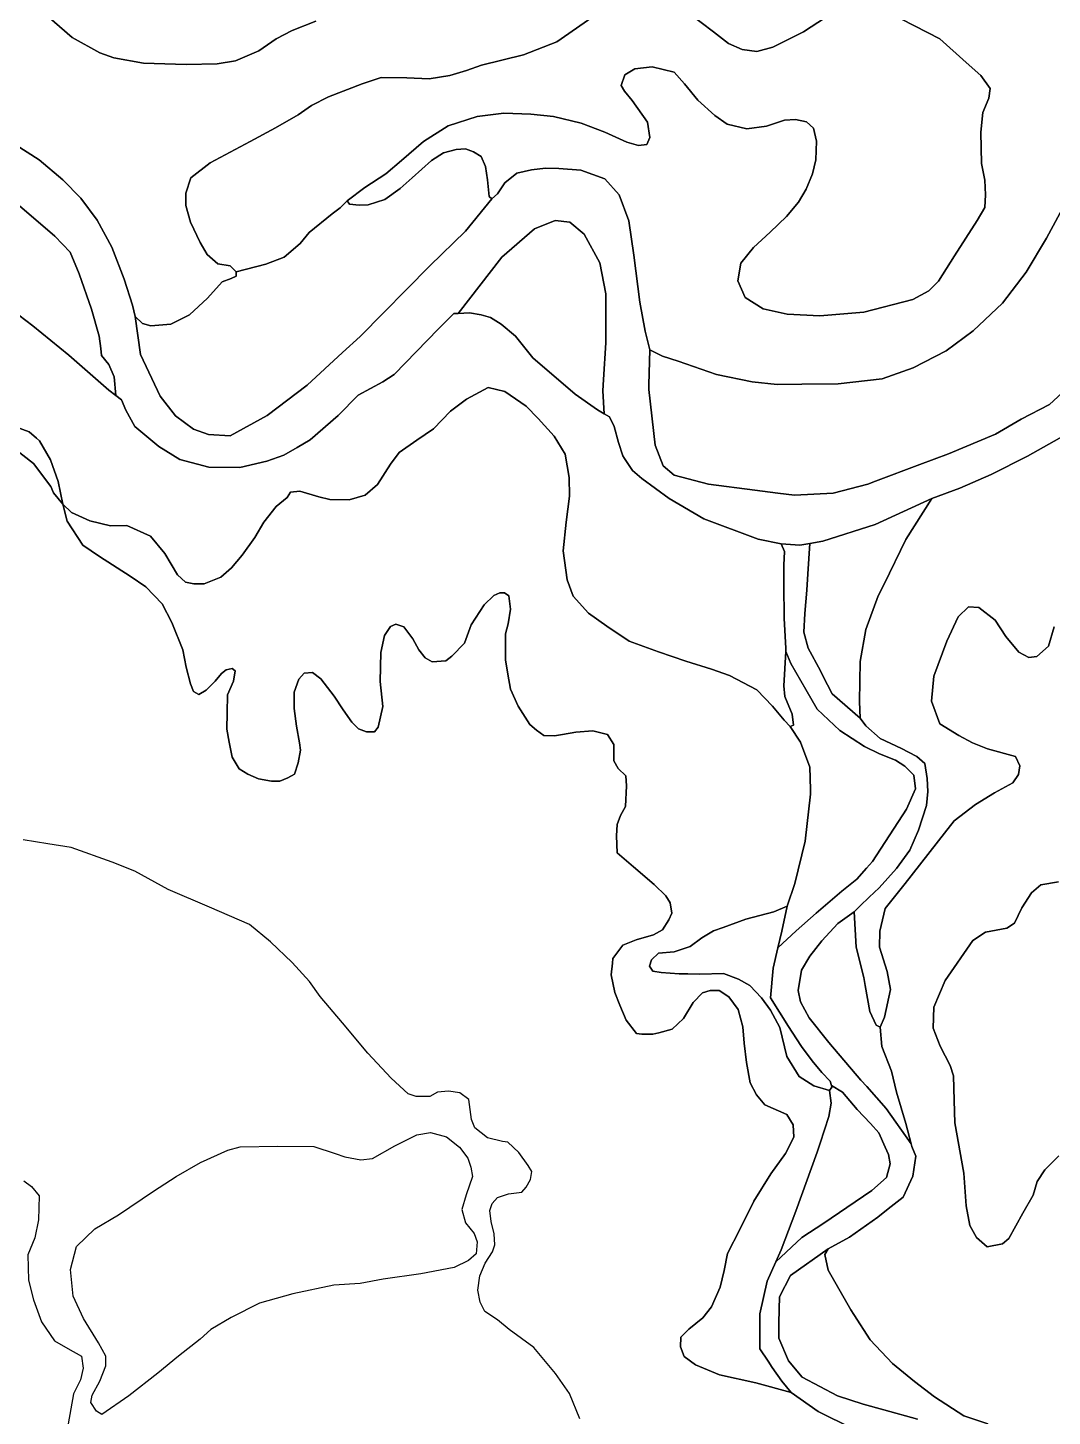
# Model space of a CAD drawing. Header units: inches. Extents: x 288635 to 1232953, y 676945 to 1655780.
# Drawn here: x 556176 to 572246, y 762782 to 784555 of the extents above; entities that cross this region are included whole.
import ezdxf

# ---------------------------------------------------------------- set-up
doc = ezdxf.new("R2010")
doc.units = ezdxf.units.IN
doc.header["$MEASUREMENT"] = 0

msp = doc.modelspace()

# ---------------------------------------------------------------- linework, layer by layer
at = {"color": 1}
for points in [[(565024.2975, 784714.8516), (564475.6564, 784333.8508), (563952.4153, 784130.6504), (563292.014, 783968.0901), (563058.3335, 783886.81), (562799.253, 783805.5298), (562474.1324, 783754.7297), (562123.6117, 783769.9697), (561722.2909, 783775.0497), (561422.5703, 783673.4495), (560894.2492, 783470.2491), (560625.0087, 783338.1689), (560416.7283, 783190.8486), (560061.1275, 782987.6482), (559664.8868, 782769.2077), (559040.0455, 782439.0071), (558735.2449, 782200.2466), (558653.9647, 781961.4861), (558653.9647, 781768.4457), (558730.1649, 781504.2852), (558882.5652, 781189.3246), (558989.2454, 781001.3642), (559156.8857, 780854.0439), (559349.9261, 780823.5638), (559446.4463, 780727.0436), (559446.4463, 780661.0035), (559365.1662, 780625.4434), (559228.0059, 780569.5633), (558994.3254, 780315.5628), (558714.9249, 780051.4023), (558420.2843, 779909.162), (558105.3236, 779878.6819), (557978.3234, 779919.322), (557861.4831, 780026.0022), (557820.8431, 780203.8026), (557688.7628, 780610.2034), (557495.7224, 781113.1244), (557267.122, 781539.8453), (557008.0414, 781880.2059), (556728.6409, 782169.7665), (556355.0617, 782483.0139), (555979.141, 782721.7744)], [(556476.982, 784748.6985), (556873.2228, 784403.2578), (557305.0236, 784159.4173), (557526.2025, 784084.9303), (557993.5634, 783998.5702), (558659.0447, 783978.2501), (559146.7257, 783988.4102), (559436.2863, 784034.1302), (559802.047, 784191.6106), (560071.2876, 784379.5709), (560325.2881, 784511.6512), (560696.1288, 784658.9715)], [(560696.1288, 784658.9715), (560325.2881, 784511.6512), (560071.2876, 784379.5709), (559802.047, 784191.6106), (559436.2863, 784034.1302), (559146.7257, 783988.4102), (558659.0447, 783978.2501), (557993.5634, 783998.5702), (557526.2025, 784084.9303), (557305.0236, 784159.4173), (556873.2228, 784403.2578), (556476.982, 784748.6985)], [(569679.8992, 784795.5603), (570482.5408, 784378.9994), (570894.0217, 784008.1587), (571127.7021, 783804.9583), (571269.9424, 783601.7579), (571249.6224, 783449.3576), (571158.1822, 783225.8371), (571127.7021, 782915.9565), (571137.8622, 782428.2755), (571188.6623, 782164.115), (571198.8223, 781935.5145), (571188.6623, 781737.3942), (571066.742, 781534.1937), (570711.1413, 780980.4726), (570462.2208, 780579.1518), (570309.8205, 780431.8315), (570060.9, 780294.6713), (569289.4581, 780093.5029), (568598.5767, 780037.6228), (568090.5757, 780063.0228), (567709.575, 780149.383), (567430.1744, 780327.1833), (567313.3342, 780586.2639), (567359.0543, 780865.6644), (567562.2547, 781109.5049), (567821.3352, 781348.2654), (568080.4157, 781597.1859), (568268.3761, 781820.7063), (568385.2163, 782023.9067), (568486.8165, 782262.6672), (568537.6166, 782486.1877), (568547.7766, 782775.7482), (568502.0566, 782978.9486), (568390.2963, 783080.5488), (568217.576, 783116.1089), (568044.8556, 783105.9489), (567765.4551, 783009.4287), (567455.5745, 782968.7886), (567145.6938, 783044.9888), (566952.6535, 783177.069), (566688.4929, 783420.9095), (566480.2125, 783674.91), (566317.6522, 783857.7904), (565972.2115, 783944.1506), (565697.8909, 783908.5905), (565540.4106, 783817.1503), (565484.5305, 783649.51), (565535.3306, 783563.1498), (565657.2509, 783415.8295), (565896.0113, 783075.4688), (565931.5714, 782831.6283), (565885.8513, 782724.9481), (565753.7711, 782709.7081), (565570.8907, 782760.5082), (565230.53, 782917.9885), (564854.6093, 783060.2288), (564422.8084, 783161.829), (564067.2077, 783202.4691), (563645.5668, 783217.7091), (563223.926, 783161.829), (562771.8051, 783014.5087), (562385.7243, 782770.6682), (562040.2836, 782476.0276), (561791.3631, 782262.6672), (561461.1625, 782049.3068), (561186.8419, 781841.0264), (561075.7657, 781730.6012), (560948.7654, 781639.161), (560588.0847, 781344.5204), (560450.9244, 781171.8001), (560196.9239, 780958.4396), (559912.4434, 780846.6794), (559446.4463, 780727.0436), (559349.9261, 780823.5638), (559156.8857, 780854.0439), (558989.2454, 781001.3642), (558882.5652, 781189.3246), (558730.1649, 781504.2852), (558653.9647, 781768.4457), (558653.9647, 781961.4861), (558735.2449, 782200.2466), (559040.0455, 782439.0071), (559664.8868, 782769.2077), (560061.1275, 782987.6482), (560416.7283, 783190.8486), (560625.0087, 783338.1689), (560894.2492, 783470.2491), (561422.5703, 783673.4495), (561722.2909, 783775.0497), (562123.6117, 783769.9697), (562474.1324, 783754.7297), (562799.253, 783805.5298), (563058.3335, 783886.81), (563292.014, 783968.0901), (563952.4153, 784130.6504), (564475.6564, 784333.8508), (565024.2975, 784714.8516)], [(572509.4649, 781915.1945), (572153.8642, 781254.7932), (571838.9036, 780721.3921), (571468.0628, 780233.7111), (571005.7819, 779801.9103), (570584.141, 779486.9497), (570066.6997, 779224.8211), (569579.0187, 779052.1008), (568888.1373, 778970.8206), (568319.1762, 778965.7406), (567933.0954, 778960.6606), (567536.8546, 779001.3007), (566978.0535, 779118.1409), (566378.6123, 779326.4213), (566134.7718, 779407.7015), (565936.6514, 779504.2217), (565860.4513, 779798.8623), (565779.1711, 780250.9832), (565682.6509, 780987.5847), (565606.4508, 781526.0657), (565454.0505, 781937.5466), (565230.53, 782186.4671), (564849.5292, 782323.6273), (564509.1686, 782349.0274), (564295.8081, 782354.1074), (564077.3677, 782328.7073), (563848.7672, 782272.8272), (563660.8069, 782125.5069), (563543.9666, 781952.7866), (563457.6065, 781871.5064), (563411.8864, 781907.0665), (563386.4863, 782171.227), (563356.0063, 782379.5074), (563289.9661, 782536.9878), (563168.0459, 782608.1079), (563041.0456, 782653.828), (562893.7253, 782643.668), (562695.6049, 782592.8679), (562507.6446, 782470.9476), (562207.924, 782201.7071), (562019.9636, 782034.0667), (561776.1231, 781861.3464), (561517.0426, 781780.0662), (561374.8023, 781774.9862), (561222.402, 781790.2263), (561186.8419, 781841.0264), (561461.1625, 782049.3068), (561791.3631, 782262.6672), (562040.2836, 782476.0276), (562385.7243, 782770.6682), (562771.8051, 783014.5087), (563223.926, 783161.829), (563645.5668, 783217.7091), (564067.2077, 783202.4691), (564422.8084, 783161.829), (564854.6093, 783060.2288), (565230.53, 782917.9885), (565570.8907, 782760.5082), (565753.7711, 782709.7081), (565885.8513, 782724.9481), (565931.5714, 782831.6283), (565896.0113, 783075.4688), (565657.2509, 783415.8295), (565535.3306, 783563.1498), (565484.5305, 783649.51), (565540.4106, 783817.1503), (565697.8909, 783908.5905), (565972.2115, 783944.1506), (566317.6522, 783857.7904), (566480.2125, 783674.91), (566688.4929, 783420.9095), (566952.6535, 783177.069), (567145.6938, 783044.9888), (567455.5745, 782968.7886), (567765.4551, 783009.4287), (568044.8556, 783105.9489), (568217.576, 783116.1089), (568390.2963, 783080.5488), (568502.0566, 782978.9486), (568547.7766, 782775.7482), (568537.6166, 782486.1877), (568486.8165, 782262.6672), (568385.2163, 782023.9067), (568268.3761, 781820.7063), (568080.4157, 781597.1859), (567821.3352, 781348.2654), (567562.2547, 781109.5049), (567359.0543, 780865.6644), (567313.3342, 780586.2639), (567430.1744, 780327.1833), (567709.575, 780149.383), (568090.5757, 780063.0228), (568598.5767, 780037.6228), (569289.4581, 780093.5029), (570060.9, 780294.6713), (570309.8205, 780431.8315), (570462.2208, 780579.1518), (570711.1413, 780980.4726), (571066.742, 781534.1937), (571188.6623, 781737.3942), (571198.8223, 781935.5145), (571188.6623, 782164.115), (571137.8622, 782428.2755), (571127.7021, 782915.9565), (571158.1822, 783225.8371), (571249.6224, 783449.3576), (571269.9424, 783601.7579), (571127.7021, 783804.9583), (570894.0217, 784008.1587), (570482.5408, 784378.9994), (569679.8992, 784795.5603)], [(568689.2973, 784714.2801), (568343.8566, 784490.7597), (567861.2556, 784251.9992), (567612.3351, 784180.879), (567383.7346, 784216.4391), (567170.3742, 784307.8793), (566931.6137, 784490.7597), (566545.533, 784785.4002)], [(566545.533, 784785.4002), (566931.6137, 784490.7597), (567170.3742, 784307.8793), (567383.7346, 784216.4391), (567383.7346, 784216.4391), (567612.3351, 784180.879), (567861.2556, 784251.9992), (568343.8566, 784490.7597), (568689.2973, 784714.2801)], [(555939.2404, 781856.6489), (556599.6417, 781287.6878), (556599.6417, 781287.6878), (556843.4822, 781033.6873), (556980.6425, 780698.4066), (557173.6829, 780144.6855), (557295.6031, 779717.9647), (557321.0032, 779524.9243), (557331.1632, 779413.164), (557448.0034, 779276.0038), (557529.2836, 779082.9634), (557557.9367, 778787.9797), (557446.6992, 778873.547), (556821.8579, 779422.1881), (556257.9768, 779879.389), (555816.0159, 780214.6697)], [(572735.3498, 779139.9755), (572201.9488, 778647.2145), (571759.9879, 778418.6141), (571353.5871, 778179.8536), (570616.9856, 777875.053), (570166.7065, 777705.0681), (569471.4072, 777442.5856), (569352.0631, 777397.532), (568808.502, 777255.2918), (568203.9808, 777224.8117), (567939.6122, 777259.2011), (567579.1395, 777306.0919), (566852.6981, 777397.532), (566314.217, 777539.7723), (566141.4966, 777687.0926), (566019.5764, 778007.1333), (565917.9762, 778880.895), (565920.2401, 778956.4574), (565936.6514, 779504.2217), (566134.7718, 779407.7015), (566378.6123, 779326.4213), (566978.0535, 779118.1409), (567536.8546, 779001.3007), (567933.0954, 778960.6606), (568319.1762, 778965.7406), (568888.1373, 778970.8206), (569579.0187, 779052.1008), (570066.6997, 779224.8211), (570584.141, 779486.9497), (571005.7819, 779801.9103), (571468.0628, 780233.7111), (571838.9036, 780721.3921), (572153.8642, 781254.7932), (572509.4649, 781915.1945)], [(555816.0159, 780214.6697), (556257.9768, 779879.389), (556821.8579, 779422.1881), (557446.6992, 778873.547), (557557.9367, 778787.9797), (557644.8196, 778721.1467), (557715.9397, 778558.5864), (557858.18, 778304.5859), (558234.1008, 777989.6253), (558564.3014, 777786.4249), (559016.4223, 777664.5046), (559504.1033, 777659.4246), (559925.7441, 777761.0248), (560194.9847, 777852.465), (560403.2651, 777974.3852), (560606.4655, 778091.2255), (561043.3464, 778472.2262), (561358.307, 778792.2669), (561744.3878, 779000.5473), (561922.1881, 779117.3875), (562618.1495, 779833.669), (562861.99, 780072.4294), (562927.1017, 780075.1424), (563105.8305, 780082.5895), (563288.7109, 780052.1094), (563436.0312, 780011.4693), (563603.6715, 779904.7891), (563827.1919, 779716.8287), (564096.4325, 779381.5481), (564761.9138, 778807.5069), (565112.4345, 778563.6664), (565216.9438, 778501.5258), (565300.3949, 778451.9062), (565376.595, 778304.5859), (565442.6352, 778050.5854), (565508.6753, 777842.305), (565537.3366, 777799.313), (565661.0756, 777613.7045), (565808.3959, 777486.7043), (566235.1168, 777171.7436), (566778.6778, 776856.783), (567632.1196, 776536.7424), (567992.8003, 776460.5422), (568048.6804, 776343.702), (568038.5204, 776130.3415), (568038.5204, 775820.4609), (568043.6004, 775297.2199), (568069.0004, 774819.6989), (568066.5206, 774772.1691), (568038.5204, 774235.4978), (568053.7604, 774067.8574), (568165.5206, 773793.5369), (568185.8407, 773620.8165), (568135.0406, 773595.4165), (568043.6004, 773697.0167), (567860.72, 773915.4571), (567611.7995, 774174.5376), (567185.0787, 774398.0581), (566900.5981, 774494.5783), (566499.2773, 774621.5785), (566067.4764, 774768.8988), (565610.2755, 774936.5392), (565259.7548, 775170.2196), (564970.1942, 775373.42), (564731.4337, 775642.6606), (564634.9136, 775896.6611), (564573.9534, 776353.862), (564619.6735, 776800.9029), (564675.5536, 777207.3037), (564670.4736, 777501.9443), (564604.4335, 777867.705), (564431.7132, 778152.1856), (564182.7927, 778426.5061), (563994.8323, 778619.5465), (563659.5516, 778853.227), (563400.4711, 778914.1871), (563060.1104, 778731.3067), (562806.1099, 778543.3464), (562541.9494, 778263.9458), (562277.7888, 778086.1455), (562000.9283, 777896.1531), (561863.768, 777713.2727), (561660.5676, 777393.2321), (561467.5272, 777225.5917), (561218.6067, 777154.4716), (560913.8061, 777159.5516), (560741.0858, 777200.1917), (560446.4452, 777286.5519), (560299.1249, 777271.3118), (560243.2448, 777190.0317), (560070.5244, 777047.7914), (559877.484, 776803.9509), (559740.3238, 776560.1104), (559537.1234, 776285.7899), (559374.563, 776087.6695), (559206.9227, 775940.3492), (558942.7622, 775833.669), (558780.2018, 775833.669), (558653.2016, 775859.069), (558526.2013, 775975.9092), (558328.0809, 776311.1899), (558099.4805, 776580.4304), (557728.6397, 776748.0708), (557474.6392, 776742.9908), (557149.5186, 776824.2709), (556865.038, 776951.2712), (556727.8777, 777083.3515), (556651.6776, 777438.9522), (556534.8374, 777779.3128), (556362.117, 778079.0334), (556315.9901, 778117.953), (556199.5567, 778216.1937), (555859.196, 778343.194)], [(555859.196, 778343.194), (556199.5567, 778216.1937), (556315.9901, 778117.953), (556362.117, 778079.0334), (556534.8374, 777779.3128), (556651.6776, 777438.9522), (556727.8777, 777083.3515), (556727.8777, 777083.3515), (556578.8005, 777262.3467), (556538.1604, 777363.9469), (556263.8399, 777719.5476), (555933.6392, 777983.7081)], [(572274.9669, 775159.9251), (572185.0083, 774858.2995), (572005.0913, 774694.2575), (571878.0911, 774678.3825), (571724.6324, 774763.0494), (571518.257, 775011.7582), (571348.9233, 775265.7587), (571094.9228, 775461.5507), (570930.8808, 775472.1341), (570772.1305, 775318.6755), (570592.2135, 774937.6747), (570391.1298, 774387.3403), (570354.088, 773995.7561), (570481.0883, 773641.2138), (570782.0179, 773458.1175), (570993.685, 773341.7006), (571231.8105, 773246.4504), (571671.0197, 773130.0335), (571739.8115, 772981.8665), (571718.6448, 772844.2829), (571628.6863, 772711.991), (571342.9357, 772558.5323), (571041.3101, 772373.3236), (570707.9345, 772119.3231), (570557.1774, 771926.4083), (569939.6535, 771136.2), (569624.6928, 770745.0393), (569543.4127, 770389.4385), (569538.3327, 770135.438), (569655.1729, 769754.4373), (569711.053, 769475.0367), (569614.5328, 769038.1558), (569548.4927, 768880.6755), (569482.4526, 768916.2356), (569385.9324, 769129.596), (569312.468, 769535.5834), (569289.4122, 769662.9971), (569172.5719, 770135.438), (569137.0119, 770694.2392), (569233.5321, 770785.6793), (569375.7723, 770922.8396), (569533.2527, 771070.1599), (569802.4932, 771369.8805), (570010.7736, 771659.4411), (570147.9339, 771974.4017), (570274.9341, 772360.4825), (570295.1836, 772579.699), (570284.6003, 772780.7828), (570247.5585, 773018.9083), (570120.5583, 773130.0335), (569993.449, 773195.0005), (569882.4328, 773251.7421), (569549.0571, 773410.4924), (569321.515, 773606.2844), (569231.5565, 773727.993), (569220.9731, 773992.5769), (569230.9509, 774615.6617), (569322.2109, 775117.5917), (569518.003, 775646.7595), (569608.6276, 775831.3242), (569951.9205, 776530.4696), (570359.3797, 777170.7625), (570795.2022, 777336.7095), (571287.9632, 777550.0699), (571856.9244, 777834.5505), (572446.2055, 778164.7512)], [(555933.6392, 777983.7081), (556263.8399, 777719.5476), (556538.1604, 777363.9469), (556578.8005, 777262.3467), (556727.8777, 777083.3515), (556792.2801, 776818.8622), (557040.989, 776443.1531), (557300.2811, 776263.2361), (557781.8238, 775956.3188), (558030.5326, 775786.9851), (558282.4164, 775522.4012), (558438.8384, 775226.279), (558606.4788, 774799.5581), (558662.3589, 774530.3176), (558728.399, 774266.1571), (558774.1191, 774144.2368), (558774.1191, 774144.2368), (558860.4793, 774098.5167), (558977.3195, 774169.6369), (559114.4798, 774306.7971), (559216.08, 774428.7174), (559287.2001, 774484.5975), (559383.7203, 774504.9175), (559429.4404, 774469.3575), (559404.0403, 774306.7971), (559307.5202, 774093.4367), (559302.4401, 773814.0362), (559297.3601, 773554.9556), (559338.0002, 773351.7552), (559383.7203, 773118.0748), (559490.4005, 772935.1944), (559627.5608, 772848.8342), (559795.2011, 772777.7141), (559998.4015, 772742.154), (560130.4818, 772742.154), (560257.4821, 772792.9541), (560359.0823, 772848.8342), (560420.0424, 773026.6346), (560455.6025, 773224.755), (560440.3624, 773341.5952), (560391.4673, 773601.7764), (560353.3672, 773881.177), (560353.3672, 774135.1775), (560429.5674, 774338.3779), (560514.2342, 774435.7447), (560641.2345, 774444.2114), (560772.4681, 774346.8446), (560984.1352, 774071.6773), (561123.8355, 773860.0103), (561258.2441, 773666.7159), (561364.9243, 773560.0357), (561491.9245, 773514.3156), (561613.8448, 773514.3156), (561674.8049, 773585.4357), (561747.2797, 773913.562), (561706.6396, 774304.7228), (561716.7996, 774756.8437), (561772.6798, 775026.0843), (561864.1199, 775168.3245), (561950.4801, 775203.8846), (562077.4804, 775163.2445), (562214.6406, 774975.2841), (562311.1608, 774802.5638), (562407.681, 774675.5635), (562519.4412, 774614.6034), (562732.8017, 774629.8435), (562829.3219, 774700.9636), (563027.4423, 774904.164), (563134.1225, 775193.7246), (563337.3229, 775503.6052), (563484.6432, 775650.9255), (563581.1634, 775691.5656), (563652.2835, 775691.5656), (563723.4037, 775645.8455), (563748.8037, 775437.5651), (563713.2436, 775208.9646), (563672.6036, 775051.4843), (563667.5235, 774853.3639), (563672.6036, 774645.0835), (563708.1636, 774416.483), (563748.8037, 774182.8026), (563871.2743, 773915.0437), (564053.308, 773631.4098), (564154.9082, 773542.5096), (564269.2084, 773457.8428), (564438.5421, 773449.3761), (564565.5423, 773474.7761), (564774.9658, 773507.1612), (565039.1263, 773527.4813), (565267.7267, 773471.6011), (565369.3269, 773314.1208), (565369.3269, 773060.1203), (565435.3671, 772938.2001), (565557.2873, 772826.4399), (565567.4473, 772668.9595), (565552.2073, 772343.8389), (565476.0072, 772201.5986), (565420.127, 772059.3583), (565409.967, 771881.558), (565420.127, 771617.3974), (565679.2076, 771398.957), (566004.3282, 771119.5564), (566187.2086, 770941.7561), (566253.2487, 770835.0759), (566278.6488, 770672.5155), (566232.9287, 770565.8353), (566131.3285, 770408.355), (565994.1682, 770332.1549), (565719.8476, 770250.8747), (565511.5672, 770169.5945), (565352.0702, 769959.7284), (565349.0069, 769885.114), (565328.6869, 769702.2336), (565384.567, 769427.9131), (565465.8471, 769229.7927), (565562.3673, 768991.0322), (565724.9277, 768782.7518), (565807.9012, 768774.4967), (565980.6215, 768774.4967), (566077.1417, 768794.8168), (566285.4221, 768850.6969), (566463.2225, 769018.3372), (566615.6228, 769272.3377), (566757.8631, 769419.658), (566879.7833, 769460.2981), (567022.0236, 769460.2981), (567174.4239, 769358.6979), (567321.7442, 769160.5775), (567392.8643, 768886.257), (567413.1844, 768632.2565), (567448.7444, 768327.4559), (567509.7046, 768012.4952), (567606.2248, 767824.5348), (567738.305, 767667.0545), (568083.7457, 767514.6542), (568180.2659, 767352.0939), (568190.4259, 767159.0535), (568063.4257, 766899.973), (567829.7452, 766585.0124), (567565.5847, 766153.2115), (567347.1442, 765711.2506), (567154.1038, 765335.3299), (567098.2237, 765066.0893), (567037.2636, 764807.0088), (566900.1033, 764497.1282), (566762.9431, 764324.4078), (566655.8991, 764237.279), (566544.5026, 764146.6075), (566422.5824, 764019.6072), (566417.5024, 763872.2869), (566473.3825, 763719.8866), (566651.1828, 763587.8064), (567027.1036, 763430.3261), (567596.0647, 763303.3258), (568149.7858, 763156.0055), (568576.5067, 762856.2849), (569114.9878, 762592.1244)], [(569114.9878, 762592.1244), (568576.5067, 762856.2849), (568149.7858, 763156.0055), (568007.0342, 763333.6541), (567854.6339, 763547.0145), (567789.6037, 763646.2712), (567661.5935, 763841.6551), (567661.5935, 764390.2962), (567773.3537, 764898.2972), (567908.6424, 765203.4833), (568316.0995, 765587.3327), (568663.2335, 765811.6998), (569022.7091, 766054.2071), (569417.8267, 766320.7591), (569645.3688, 766527.1345), (569706.2231, 766738.8016), (569679.7647, 766884.3228), (569626.848, 767003.3855), (569526.3061, 767225.6359), (569396.66, 767371.1571), (569184.9929, 767593.4075), (568954.805, 767863.283), (568782.3572, 767968.9605), (568760.4279, 768034.7484), (568633.4277, 768171.9087), (568481.0274, 768354.789), (568313.387, 768578.3095), (568234.9691, 768699.8573), (568110.1866, 768893.2701), (567825.706, 769345.391), (567866.3461, 769807.6719), (567942.3533, 770128.5913), (568230.2861, 770393.1457), (568545.1409, 770670.9588), (568945.8267, 771018.3045), (569179.5072, 771206.2649), (569332.3169, 771374.6674), (569428.4277, 771480.5854), (569961.8288, 772303.5471), (570098.9891, 772618.5077), (570073.589, 772836.9481), (569936.4287, 772974.1084), (569789.1084, 773070.6286), (569535.1079, 773167.1488), (569301.4275, 773283.989), (568915.3467, 773532.9095), (568559.746, 773868.1902), (568382.5806, 774179.3408), (568143.8201, 774585.7416), (568066.5206, 774772.1691), (568069.0004, 774819.6989), (568043.6004, 775297.2199), (568038.5204, 775820.4609), (568038.5204, 776130.3415), (568048.6804, 776343.702), (567992.8003, 776460.5422), (568286.5952, 776441.0712), (568441.5061, 776468.4084), (568441.5061, 776468.4084), (568413.1163, 775991.0249), (568397.8206, 775733.8239), (568367.3406, 775368.0632), (568352.1006, 775078.5026), (568418.1407, 774824.5021), (568611.1811, 774468.9014), (568649.8069, 774393.1268), (568793.8498, 774110.549), (569231.5565, 773727.993), (569321.515, 773606.2844), (569549.0571, 773410.4924), (569882.4328, 773251.7421), (569993.449, 773195.0005), (570120.5583, 773130.0335), (570247.5585, 773018.9083), (570284.6003, 772780.7828), (570295.1836, 772579.699), (570274.9341, 772360.4825), (570147.9339, 771974.4017), (570010.7736, 771659.4411), (569802.4932, 771369.8805), (569533.2527, 771070.1599), (569375.7723, 770922.8396), (569233.5321, 770785.6793), (569137.0119, 770694.2392), (568883.3673, 770506.4758), (568632.0126, 770239.2461), (568444.1581, 769995.829), (568311.8662, 769776.2244), (568258.9494, 769456.0779), (568295.9911, 769281.4526), (568433.5747, 769030.0979), (568743.1379, 768641.1596), (569245.8472, 768053.7834), (569337.1234, 767951.5541), (569642.723, 767609.2825), (570034.1514, 767053.8029), (570045.0866, 767011.5531), (570104.3534, 766859.1528), (570062.02, 766545.8855), (569909.6197, 766215.6848), (569674.7917, 766033.8265), (569508.9339, 765905.3809), (569066.973, 765590.4203), (568731.6923, 765407.5399), (568142.5325, 764990.4315), (567968.9655, 764655.9975), (567960.4988, 764461.2637), (567956.2655, 764236.8966), (567956.2655, 764008.2962), (568108.6658, 763652.6955), (568324.5662, 763394.4616), (568879.134, 763102.361), (569281.3014, 762971.1274), (569607.085, 762881.9826), (570132.2031, 762738.2936)], [(571236.1373, 762664.3344), (570860.2166, 762786.2547), (570397.9357, 763085.9752), (570088.055, 763324.7357), (569742.6144, 763609.2163), (569392.0937, 763980.057), (569134.3093, 764379.6227), (569087.293, 764452.498), (568731.6923, 765072.2592), (568680.8922, 765316.0997), (568731.6923, 765407.5399), (569066.973, 765590.4203), (569508.9339, 765905.3809), (569674.7917, 766033.8265), (569909.6197, 766215.6848), (570062.02, 766545.8855), (570104.3534, 766859.1528), (570045.0866, 767011.5531), (570034.1514, 767053.8029), (569951.9531, 767371.3872), (569803.7861, 767862.4548), (569723.3527, 768192.6555), (569570.9523, 768582.1229), (569548.4927, 768880.6755), (569614.5328, 769038.1558), (569711.053, 769475.0367), (569655.1729, 769754.4373), (569538.3327, 770135.438), (569543.4127, 770389.4385), (569624.6928, 770745.0393), (569939.6535, 771136.2), (570557.1774, 771926.4083), (570707.9345, 772119.3231), (571041.3101, 772373.3236), (571342.9357, 772558.5323), (571628.6863, 772711.991), (571718.6448, 772844.2829), (571739.8115, 772981.8665), (571671.0197, 773130.0335), (571231.8105, 773246.4504), (570993.685, 773341.7006), (570782.0179, 773458.1175), (570481.0883, 773641.2138), (570354.088, 773995.7561), (570391.1298, 774387.3403), (570592.2135, 774937.6747), (570772.1305, 775318.6755), (570930.8808, 775472.1341), (571094.9228, 775461.5507), (571348.9233, 775265.7587), (571518.257, 775011.7582), (571724.6324, 774763.0494), (571878.0911, 774678.3825), (572005.0913, 774694.2575), (572185.0083, 774858.2995), (572274.9669, 775159.9251)], [(564837.6192, 762739.4447), (564675.0589, 763140.7655), (564456.6185, 763450.6461), (564116.2578, 763862.1269), (563730.177, 764141.5275), (563542.2166, 764293.9278), (563344.0962, 764426.0081), (563272.9761, 764573.3283), (563237.416, 764761.2887), (563267.8961, 764984.8092), (563349.1762, 765182.9296), (563466.0165, 765360.7299), (563501.5765, 765472.4901), (563491.4165, 765640.1305), (563445.6964, 765838.2509), (563425.3764, 766005.8912), (563460.9365, 766117.6514), (563542.2166, 766214.1716), (563714.937, 766270.0517), (563928.2974, 766295.4518), (563994.3375, 766371.6519), (564060.3777, 766493.5722), (564085.7777, 766620.5724), (564024.8176, 766712.0126), (563877.4973, 766915.213), (563704.777, 767077.7734), (563623.4968, 767087.9334), (563389.8163, 767148.8935), (563191.6959, 767306.3738), (563135.8158, 767433.3741), (563093.4824, 767751.5097), (562951.2421, 767853.1099), (562778.5218, 767878.51), (562605.8014, 767863.2699), (562483.8812, 767797.2298), (562270.5207, 767797.2298), (562143.5205, 767837.8699), (561874.28, 768081.7104), (561508.5192, 768472.8711), (561112.2784, 768950.3921), (560765.4831, 769363.9473), (560597.8427, 769597.6277), (560323.5222, 769897.3483), (559983.1615, 770222.469), (559652.9608, 770491.7095), (559028.1196, 770766.0301), (558377.8783, 771040.3506), (557854.6372, 771329.9112), (557499.8832, 771468.7648), (556859.8019, 771702.4453), (556488.9612, 771758.3254), (556102.8804, 771819.2855)], [(572350.7456, 766865.6408), (572132.3052, 766647.2004), (572010.3849, 766464.32), (571949.4248, 766250.9596), (571786.8645, 765966.479), (571563.344, 765570.2383), (571466.8238, 765483.8781), (571466.8238, 765483.8781), (571228.0634, 765438.158), (571060.423, 765585.4783), (570953.7428, 765773.4387), (570897.8627, 766083.3193), (570857.2226, 766591.3203), (570720.0624, 767383.8019), (570709.9023, 767734.3226), (570699.7423, 768120.4034), (570643.8622, 768282.9637), (570486.3819, 768587.7643), (570379.7017, 768867.1648), (570389.8617, 769197.3655), (570567.6621, 769613.9263), (570999.4629, 770243.8476), (571197.5833, 770370.8479), (571532.864, 770436.888), (571654.7842, 770513.0881), (571771.6245, 770756.9286), (571918.9448, 770990.6091), (572066.265, 771112.5293), (572345.6656, 771163.3294)], [(572345.6656, 771163.3294), (572066.265, 771112.5293), (571918.9448, 770990.6091), (571771.6245, 770756.9286), (571654.7842, 770513.0881), (571532.864, 770436.888), (571197.5833, 770370.8479), (570999.4629, 770243.8476), (570567.6621, 769613.9263), (570389.8617, 769197.3655), (570379.7017, 768867.1648), (570486.3819, 768587.7643), (570643.8622, 768282.9637), (570699.7423, 768120.4034), (570709.9023, 767734.3226), (570720.0624, 767383.8019), (570857.2226, 766591.3203), (570897.8627, 766083.3193), (570953.7428, 765773.4387), (571060.423, 765585.4783), (571060.423, 765585.4783), (571228.0634, 765438.158), (571466.8238, 765483.8781), (571563.344, 765570.2383), (571786.8645, 765966.479), (571949.4248, 766250.9596), (572010.3849, 766464.32), (572132.3052, 766647.2004), (572350.7456, 766865.6408)], [(556113.5061, 766472.5325), (556235.4263, 766386.1723), (556357.3466, 766238.852), (556347.1866, 765862.9313), (556286.2264, 765578.4507), (556179.5462, 765314.2902), (556189.7063, 764918.0494), (556265.9064, 764608.1687), (556392.9067, 764262.7281), (556596.1071, 763963.0075), (556804.3875, 763846.1672), (557017.7479, 763724.247), (557043.148, 763536.2866), (557002.5079, 763353.4062), (556895.8277, 763134.9658), (556809.4675, 762662.5249)], [(570132.2031, 762738.2936), (569607.085, 762881.9826), (569281.3014, 762971.1274), (568879.134, 763102.361), (568324.5662, 763394.4616), (568108.6658, 763652.6955), (567956.2655, 764008.2962), (567956.2655, 764236.8966), (567960.4988, 764461.2637), (567968.9655, 764655.9975), (568142.5325, 764990.4315), (568731.6923, 765407.5399), (568680.8922, 765316.0997), (568731.6923, 765072.2592), (569087.293, 764452.498), (569134.3093, 764379.6227), (569392.0937, 763980.057), (569742.6144, 763609.2163), (570088.055, 763324.7357), (570397.9357, 763085.9752), (570860.2166, 762786.2547), (571236.1373, 762664.3344)]]:
    msp.add_lwpolyline(points, dxfattribs=at)
at = {"color": 1, "ltscale": 3}
for points in [[(555979.141, 782721.7744), (556355.0617, 782483.0139), (556728.6409, 782169.7665), (557008.0414, 781880.2059), (557267.122, 781539.8453), (557495.7224, 781113.1244), (557688.7628, 780610.2034), (557820.8431, 780203.8026), (557861.4831, 780026.0022), (557942.3602, 779429.5361), (558252.2409, 778779.2948), (558496.0814, 778469.4142), (558775.4819, 778261.1338), (559009.1624, 778174.7736), (559349.5231, 778154.4536), (559933.7242, 778474.4942), (560558.5655, 778952.0151), (561114.055, 779460.0849), (561391.6871, 779714.0167), (562483.8893, 780821.4589), (563042.6904, 781365.02), (563457.6065, 781871.5064), (563543.9666, 781952.7866), (563660.8069, 782125.5069), (563848.7672, 782272.8272), (564077.3677, 782328.7073), (564295.8081, 782354.1074), (564509.1686, 782349.0274), (564849.5292, 782323.6273), (565230.53, 782186.4671), (565454.0505, 781937.5466), (565606.4508, 781526.0657), (565682.6509, 780987.5847), (565779.1711, 780250.9832), (565860.4513, 779798.8623), (565936.6514, 779504.2217), (565920.2401, 778956.4574), (565917.9762, 778880.895), (566019.5764, 778007.1333), (566141.4966, 777687.0926), (566314.217, 777539.7723), (566852.6981, 777397.532), (567579.1395, 777306.0919), (567939.6122, 777259.2011), (568203.9808, 777224.8117), (568808.502, 777255.2918), (569352.0631, 777397.532), (569471.4072, 777442.5856), (570166.7065, 777705.0681), (570616.9856, 777875.053), (571353.5871, 778179.8536), (571759.9879, 778418.6141), (572201.9488, 778647.2145), (572735.3498, 779139.9755)], [(572446.2055, 778164.7512), (571856.9244, 777834.5505), (571287.9632, 777550.0699), (570795.2022, 777336.7095), (570359.3797, 777170.7625), (569466.6393, 776763.8635), (568646.4293, 776504.5713), (568441.5061, 776468.4084), (568286.5952, 776441.0712), (567992.8003, 776460.5422), (567632.1196, 776536.7424), (566778.6778, 776856.783), (566235.1168, 777171.7436), (565808.3959, 777486.7043), (565661.0756, 777613.7045), (565537.3366, 777799.313), (565508.6753, 777842.305), (565442.6352, 778050.5854), (565376.595, 778304.5859), (565300.3949, 778451.9062), (565216.9438, 778501.5258), (565196.6148, 778860.575), (565207.5829, 779040.9389), (565242.3348, 779612.4165), (565242.3348, 780384.578), (565150.8947, 780867.179), (564901.9742, 781319.2999), (564678.4537, 781507.2603), (564449.8533, 781532.6603), (564124.7326, 781400.58), (563611.6516, 780958.6192), (562927.1017, 780075.1424), (562861.99, 780072.4294), (562618.1495, 779833.669), (561922.1881, 779117.3875), (561744.3878, 779000.5473), (561358.307, 778792.2669), (561043.3464, 778472.2262), (560606.4655, 778091.2255), (560403.2651, 777974.3852), (560194.9847, 777852.465), (559925.7441, 777761.0248), (559504.1033, 777659.4246), (559016.4223, 777664.5046), (558564.3014, 777786.4249), (558234.1008, 777989.6253), (557858.18, 778304.5859), (557715.9397, 778558.5864), (557644.8196, 778721.1467), (557557.9367, 778787.9797), (557529.2836, 779082.9634), (557448.0034, 779276.0038), (557331.1632, 779413.164), (557321.0032, 779524.9243), (557295.6031, 779717.9647), (557173.6829, 780144.6855), (556980.6425, 780698.4066), (556843.4822, 781033.6873), (556599.6417, 781287.6878), (555939.2404, 781856.6489)]]:
    msp.add_lwpolyline(points, dxfattribs=at)
at = {"color": 1}
for points in [[(563457.6065, 781871.5064), (563042.6904, 781365.02), (562483.8893, 780821.4589), (561391.6871, 779714.0167), (561114.055, 779460.0849), (560558.5655, 778952.0151), (559933.7242, 778474.4942), (559349.5231, 778154.4536), (559009.1624, 778174.7736), (558775.4819, 778261.1338), (558496.0814, 778469.4142), (558252.2409, 778779.2948), (557942.3602, 779429.5361), (557861.4831, 780026.0022), (557978.3234, 779919.322), (558105.3236, 779878.6819), (558420.2843, 779909.162), (558714.9249, 780051.4023), (558994.3254, 780315.5628), (559228.0059, 780569.5633), (559365.1662, 780625.4434), (559446.4463, 780661.0035), (559446.4463, 780727.0436), (559912.4434, 780846.6794), (560196.9239, 780958.4396), (560450.9244, 781171.8001), (560588.0847, 781344.5204), (560948.7654, 781639.161), (561075.7657, 781730.6012), (561186.8419, 781841.0264), (561222.402, 781790.2263), (561374.8023, 781774.9862), (561517.0426, 781780.0662), (561776.1231, 781861.3464), (562019.9636, 782034.0667), (562207.924, 782201.7071), (562507.6446, 782470.9476), (562695.6049, 782592.8679), (562893.7253, 782643.668), (563041.0456, 782653.828), (563168.0459, 782608.1079), (563289.9661, 782536.9878), (563356.0063, 782379.5074), (563386.4863, 782171.227), (563411.8864, 781907.0665), (563457.6065, 781871.5064)], [(565242.3348, 780384.578), (565242.3348, 779612.4165), (565207.5829, 779040.9389), (565196.6148, 778860.575), (565216.9438, 778501.5258), (565112.4345, 778563.6664), (564761.9138, 778807.5069), (564096.4325, 779381.5481), (563827.1919, 779716.8287), (563603.6715, 779904.7891), (563436.0312, 780011.4693), (563288.7109, 780052.1094), (563105.8305, 780082.5895), (562927.1017, 780075.1424), (563611.6516, 780958.6192), (564124.7326, 781400.58), (564449.8533, 781532.6603), (564678.4537, 781507.2603), (564901.9742, 781319.2999), (565150.8947, 780867.179), (565242.3348, 780384.578)], [(556727.8777, 777083.3515), (556865.038, 776951.2712), (557149.5186, 776824.2709), (557474.6392, 776742.9908), (557728.6397, 776748.0708), (558099.4805, 776580.4304), (558328.0809, 776311.1899), (558526.2013, 775975.9092), (558653.2016, 775859.069), (558780.2018, 775833.669), (558942.7622, 775833.669), (559206.9227, 775940.3492), (559374.563, 776087.6695), (559537.1234, 776285.7899), (559740.3238, 776560.1104), (559877.484, 776803.9509), (560070.5244, 777047.7914), (560243.2448, 777190.0317), (560299.1249, 777271.3118), (560446.4452, 777286.5519), (560741.0858, 777200.1917), (560913.8061, 777159.5516), (561218.6067, 777154.4716), (561467.5272, 777225.5917), (561660.5676, 777393.2321), (561863.768, 777713.2727), (562000.9283, 777896.1531), (562277.7888, 778086.1455), (562541.9494, 778263.9458), (562806.1099, 778543.3464), (563060.1104, 778731.3067), (563400.4711, 778914.1871), (563659.5516, 778853.227), (563994.8323, 778619.5465), (564182.7927, 778426.5061), (564431.7132, 778152.1856), (564604.4335, 777867.705), (564670.4736, 777501.9443), (564675.5536, 777207.3037), (564619.6735, 776800.9029), (564573.9534, 776353.862), (564634.9136, 775896.6611), (564731.4337, 775642.6606), (564970.1942, 775373.42), (565259.7548, 775170.2196), (565610.2755, 774936.5392), (566067.4764, 774768.8988), (566499.2773, 774621.5785), (566900.5981, 774494.5783), (567185.0787, 774398.0581), (567611.7995, 774174.5376), (567860.72, 773915.4571), (568043.6004, 773697.0167), (568135.0406, 773595.4165), (568296.9123, 773351.5664), (568442.9626, 772957.8656), (568453.5217, 772609.4147), (568455.6626, 772538.7648), (568373.1124, 771802.1633), (568208.0121, 771135.412), (568089.8666, 770783.0339), (567881.5862, 770691.5937), (567439.6253, 770574.7535), (567084.0246, 770447.7532), (566931.6243, 770391.8731), (566748.7439, 770285.1929), (566565.8635, 770148.0326), (566316.943, 770066.7524), (566068.0225, 770041.3524), (565961.3423, 769939.7522), (565930.8623, 769838.152), (565981.6624, 769761.9518), (566113.7426, 769741.6318), (566393.1432, 769721.3118), (566527.6662, 769719.2098), (566718.2638, 769716.2317), (567089.1046, 769726.3918), (567322.785, 769634.9516), (567500.5854, 769538.4314), (567683.4658, 769345.391), (567825.706, 769152.3506), (567973.0263, 768878.0301), (568084.7866, 768420.8292), (568277.827, 768110.9485), (568506.4274, 767963.6282), (568750.2679, 767887.4281), (568776.6557, 767688.9161), (568742.789, 767481.4824), (568605.884, 767063.126), (568560.7553, 766925.2212), (568225.4746, 765995.5794), (567991.7942, 765391.0582), (567908.6424, 765203.4833), (567773.3537, 764898.2972), (567661.5935, 764390.2962), (567661.5935, 763841.6551), (567789.6037, 763646.2712), (567854.6339, 763547.0145), (568007.0342, 763333.6541), (568149.7858, 763156.0055), (567596.0647, 763303.3258), (567027.1036, 763430.3261), (566651.1828, 763587.8064), (566473.3825, 763719.8866), (566417.5024, 763872.2869), (566422.5824, 764019.6072), (566544.5026, 764146.6075), (566655.8991, 764237.279), (566762.9431, 764324.4078), (566900.1033, 764497.1282), (567037.2636, 764807.0088), (567098.2237, 765066.0893), (567154.1038, 765335.3299), (567347.1442, 765711.2506), (567565.5847, 766153.2115), (567829.7452, 766585.0124), (568063.4257, 766899.973), (568190.4259, 767159.0535), (568180.2659, 767352.0939), (568083.7457, 767514.6542), (567738.305, 767667.0545), (567606.2248, 767824.5348), (567509.7046, 768012.4952), (567448.7444, 768327.4559), (567413.1844, 768632.2565), (567392.8643, 768886.257), (567321.7442, 769160.5775), (567174.4239, 769358.6979), (567022.0236, 769460.2981), (566879.7833, 769460.2981), (566757.8631, 769419.658), (566615.6228, 769272.3377), (566463.2225, 769018.3372), (566285.4221, 768850.6969), (566077.1417, 768794.8168), (565980.6215, 768774.4967), (565807.9012, 768774.4967), (565724.9277, 768782.7518), (565562.3673, 768991.0322), (565465.8471, 769229.7927), (565384.567, 769427.9131), (565328.6869, 769702.2336), (565349.0069, 769885.114), (565352.0702, 769959.7284), (565511.5672, 770169.5945), (565719.8476, 770250.8747), (565994.1682, 770332.1549), (566131.3285, 770408.355), (566232.9287, 770565.8353), (566278.6488, 770672.5155), (566253.2487, 770835.0759), (566187.2086, 770941.7561), (566004.3282, 771119.5564), (565679.2076, 771398.957), (565420.127, 771617.3974), (565409.967, 771881.558), (565420.127, 772059.3583), (565476.0072, 772201.5986), (565552.2073, 772343.8389), (565567.4473, 772668.9595), (565557.2873, 772826.4399), (565435.3671, 772938.2001), (565369.3269, 773060.1203), (565369.3269, 773314.1208), (565267.7267, 773471.6011), (565039.1263, 773527.4813), (564774.9658, 773507.1612), (564565.5423, 773474.7761), (564438.5421, 773449.3761), (564269.2084, 773457.8428), (564154.9082, 773542.5096), (564053.308, 773631.4098), (563871.2743, 773915.0437), (563748.8037, 774182.8026), (563708.1636, 774416.483), (563672.6036, 774645.0835), (563667.5235, 774853.3639), (563672.6036, 775051.4843), (563713.2436, 775208.9646), (563748.8037, 775437.5651), (563723.4037, 775645.8455), (563652.2835, 775691.5656), (563581.1634, 775691.5656), (563484.6432, 775650.9255), (563337.3229, 775503.6052), (563134.1225, 775193.7246), (563027.4423, 774904.164), (562829.3219, 774700.9636), (562732.8017, 774629.8435), (562519.4412, 774614.6034), (562407.681, 774675.5635), (562311.1608, 774802.5638), (562214.6406, 774975.2841), (562077.4804, 775163.2445), (561950.4801, 775203.8846), (561864.1199, 775168.3245), (561772.6798, 775026.0843), (561716.7996, 774756.8437), (561706.6396, 774304.7228), (561747.2797, 773913.562), (561674.8049, 773585.4357), (561613.8448, 773514.3156), (561491.9245, 773514.3156), (561364.9243, 773560.0357), (561258.2441, 773666.7159), (561123.8355, 773860.0103), (560984.1352, 774071.6773), (560772.4681, 774346.8446), (560641.2345, 774444.2114), (560514.2342, 774435.7447), (560429.5674, 774338.3779), (560353.3672, 774135.1775), (560353.3672, 773881.177), (560391.4673, 773601.7764), (560440.3624, 773341.5952), (560455.6025, 773224.755), (560420.0424, 773026.6346), (560359.0823, 772848.8342), (560257.4821, 772792.9541), (560130.4818, 772742.154), (559998.4015, 772742.154), (559795.2011, 772777.7141), (559627.5608, 772848.8342), (559490.4005, 772935.1944), (559383.7203, 773118.0748), (559338.0002, 773351.7552), (559297.3601, 773554.9556), (559302.4401, 773814.0362), (559307.5202, 774093.4367), (559404.0403, 774306.7971), (559429.4404, 774469.3575), (559383.7203, 774504.9175), (559287.2001, 774484.5975), (559216.08, 774428.7174), (559114.4798, 774306.7971), (558977.3195, 774169.6369), (558860.4793, 774098.5167), (558774.1191, 774144.2368), (558728.399, 774266.1571), (558662.3589, 774530.3176), (558606.4788, 774799.5581), (558438.8384, 775226.279), (558282.4164, 775522.4012), (558030.5326, 775786.9851), (557781.8238, 775956.3188), (557300.2811, 776263.2361), (557040.989, 776443.1531), (556792.2801, 776818.8622), (556727.8777, 777083.3515)], [(569220.9731, 773992.5769), (569231.5565, 773727.993), (568793.8498, 774110.549), (568649.8069, 774393.1268), (568611.1811, 774468.9014), (568418.1407, 774824.5021), (568352.1006, 775078.5026), (568367.3406, 775368.0632), (568397.8206, 775733.8239), (568413.1163, 775991.0249), (568441.5061, 776468.4084), (568646.4293, 776504.5713), (569466.6393, 776763.8635), (570359.3797, 777170.7625), (569951.9205, 776530.4696), (569608.6276, 775831.3242), (569518.003, 775646.7595), (569322.2109, 775117.5917), (569230.9509, 774615.6617), (569220.9731, 773992.5769)], [(568230.2861, 770393.1457), (567942.3533, 770128.5913), (568003.5064, 770386.7931), (568089.8666, 770783.0339), (568208.0121, 771135.412), (568373.1124, 771802.1633), (568455.6626, 772538.7648), (568453.5217, 772609.4147), (568442.9626, 772957.8656), (568296.9123, 773351.5664), (568135.0406, 773595.4165), (568185.8407, 773620.8165), (568165.5206, 773793.5369), (568053.7604, 774067.8574), (568038.5204, 774235.4978), (568066.5206, 774772.1691), (568143.8201, 774585.7416), (568382.5806, 774179.3408), (568559.746, 773868.1902), (568915.3467, 773532.9095), (569301.4275, 773283.989), (569535.1079, 773167.1488), (569789.1084, 773070.6286), (569936.4287, 772974.1084), (570073.589, 772836.9481), (570098.9891, 772618.5077), (569961.8288, 772303.5471), (569428.4277, 771480.5854), (569332.3169, 771374.6674), (569179.5072, 771206.2649), (568945.8267, 771018.3045), (568545.1409, 770670.9588), (568230.2861, 770393.1457)], [(567866.3461, 769807.6719), (567825.706, 769345.391), (568110.1866, 768893.2701), (568234.9691, 768699.8573), (568313.387, 768578.3095), (568481.0274, 768354.789), (568633.4277, 768171.9087), (568760.4279, 768034.7484), (568782.3572, 767968.9605), (568790.908, 767943.3082), (568750.2679, 767887.4281), (568506.4274, 767963.6282), (568277.827, 768110.9485), (568084.7866, 768420.8292), (567973.0263, 768878.0301), (567825.706, 769152.3506), (567683.4658, 769345.391), (567500.5854, 769538.4314), (567322.785, 769634.9516), (567089.1046, 769726.3918), (566718.2638, 769716.2317), (566527.6662, 769719.2098), (566393.1432, 769721.3118), (566113.7426, 769741.6318), (565981.6624, 769761.9518), (565930.8623, 769838.152), (565961.3423, 769939.7522), (566068.0225, 770041.3524), (566316.943, 770066.7524), (566565.8635, 770148.0326), (566748.7439, 770285.1929), (566931.6243, 770391.8731), (567084.0246, 770447.7532), (567439.6253, 770574.7535), (567881.5862, 770691.5937), (568089.8666, 770783.0339), (568003.5064, 770386.7931), (567942.3533, 770128.5913), (567866.3461, 769807.6719)], [(569951.9531, 767371.3872), (570034.1514, 767053.8029), (569642.723, 767609.2825), (569337.1234, 767951.5541), (569245.8472, 768053.7834), (568743.1379, 768641.1596), (568433.5747, 769030.0979), (568295.9911, 769281.4526), (568258.9494, 769456.0779), (568311.8662, 769776.2244), (568444.1581, 769995.829), (568632.0126, 770239.2461), (568883.3673, 770506.4758), (569137.0119, 770694.2392), (569172.5719, 770135.438), (569289.4122, 769662.9971), (569312.468, 769535.5834), (569385.9324, 769129.596), (569482.4526, 768916.2356), (569548.4927, 768880.6755), (569570.9523, 768582.1229), (569723.3527, 768192.6555), (569803.7861, 767862.4548), (569951.9531, 767371.3872)], [(568316.0995, 765587.3327), (567908.6424, 765203.4833), (567991.7942, 765391.0582), (568225.4746, 765995.5794), (568560.7553, 766925.2212), (568605.884, 767063.126), (568742.789, 767481.4824), (568776.6557, 767688.9161), (568750.2679, 767887.4281), (568790.908, 767943.3082), (568782.3572, 767968.9605), (568954.805, 767863.283), (569184.9929, 767593.4075), (569396.66, 767371.1571), (569526.3061, 767225.6359), (569626.848, 767003.3855), (569679.7647, 766884.3228), (569706.2231, 766738.8016), (569645.3688, 766527.1345), (569417.8267, 766320.7591), (569022.7091, 766054.2071), (568663.2335, 765811.6998), (568316.0995, 765587.3327)], [(563079.6178, 766827.043), (563125.3379, 766689.8827), (563150.738, 766542.5624), (563054.2178, 766253.0018), (562983.0976, 766024.4014), (563044.0578, 765816.121), (563181.218, 765648.4806), (563226.9381, 765516.4004), (563211.6981, 765328.44), (563089.7778, 765221.7598), (562866.2574, 765115.0796), (562343.0164, 765013.4794), (561753.7352, 764932.1992), (561393.0545, 764866.1591), (560976.4936, 764835.679), (560336.4123, 764703.5987), (559813.1713, 764556.2785), (559366.1304, 764332.758), (559046.0898, 764144.7976), (558878.4494, 763992.3973), (558543.1688, 763723.1568), (558218.0481, 763458.9963), (557760.8472, 763103.3955), (557339.2063, 762808.755), (557252.8462, 762859.5551), (557166.486, 762996.7153), (557186.806, 763113.5556), (557308.7263, 763331.996), (557400.1665, 763570.7565), (557400.1665, 763723.1568), (557288.4062, 763931.4372), (557049.6458, 764312.438), (556887.0854, 764662.9587), (556846.4454, 765084.5995), (556942.9656, 765445.2802), (557227.4461, 765719.6008), (557598.2869, 765938.0412), (558146.928, 766313.962), (558502.5287, 766542.5624), (558883.5294, 766761.0029), (559315.3303, 766954.0432), (559508.3707, 767004.8434), (560097.6519, 767015.0034), (560661.533, 767009.9234), (560996.8137, 766903.2431), (561149.214, 766852.443), (561403.2145, 766801.6429), (561586.0948, 766821.963), (561936.6155, 767020.0834), (562276.9762, 767192.8037), (562495.4167, 767233.4438), (562744.3372, 767162.3237), (562947.5376, 766999.7633), (563079.6178, 766827.043)]]:
    msp.add_lwpolyline(points, close=True, dxfattribs=at)

doc.saveas('drawing.dxf')
